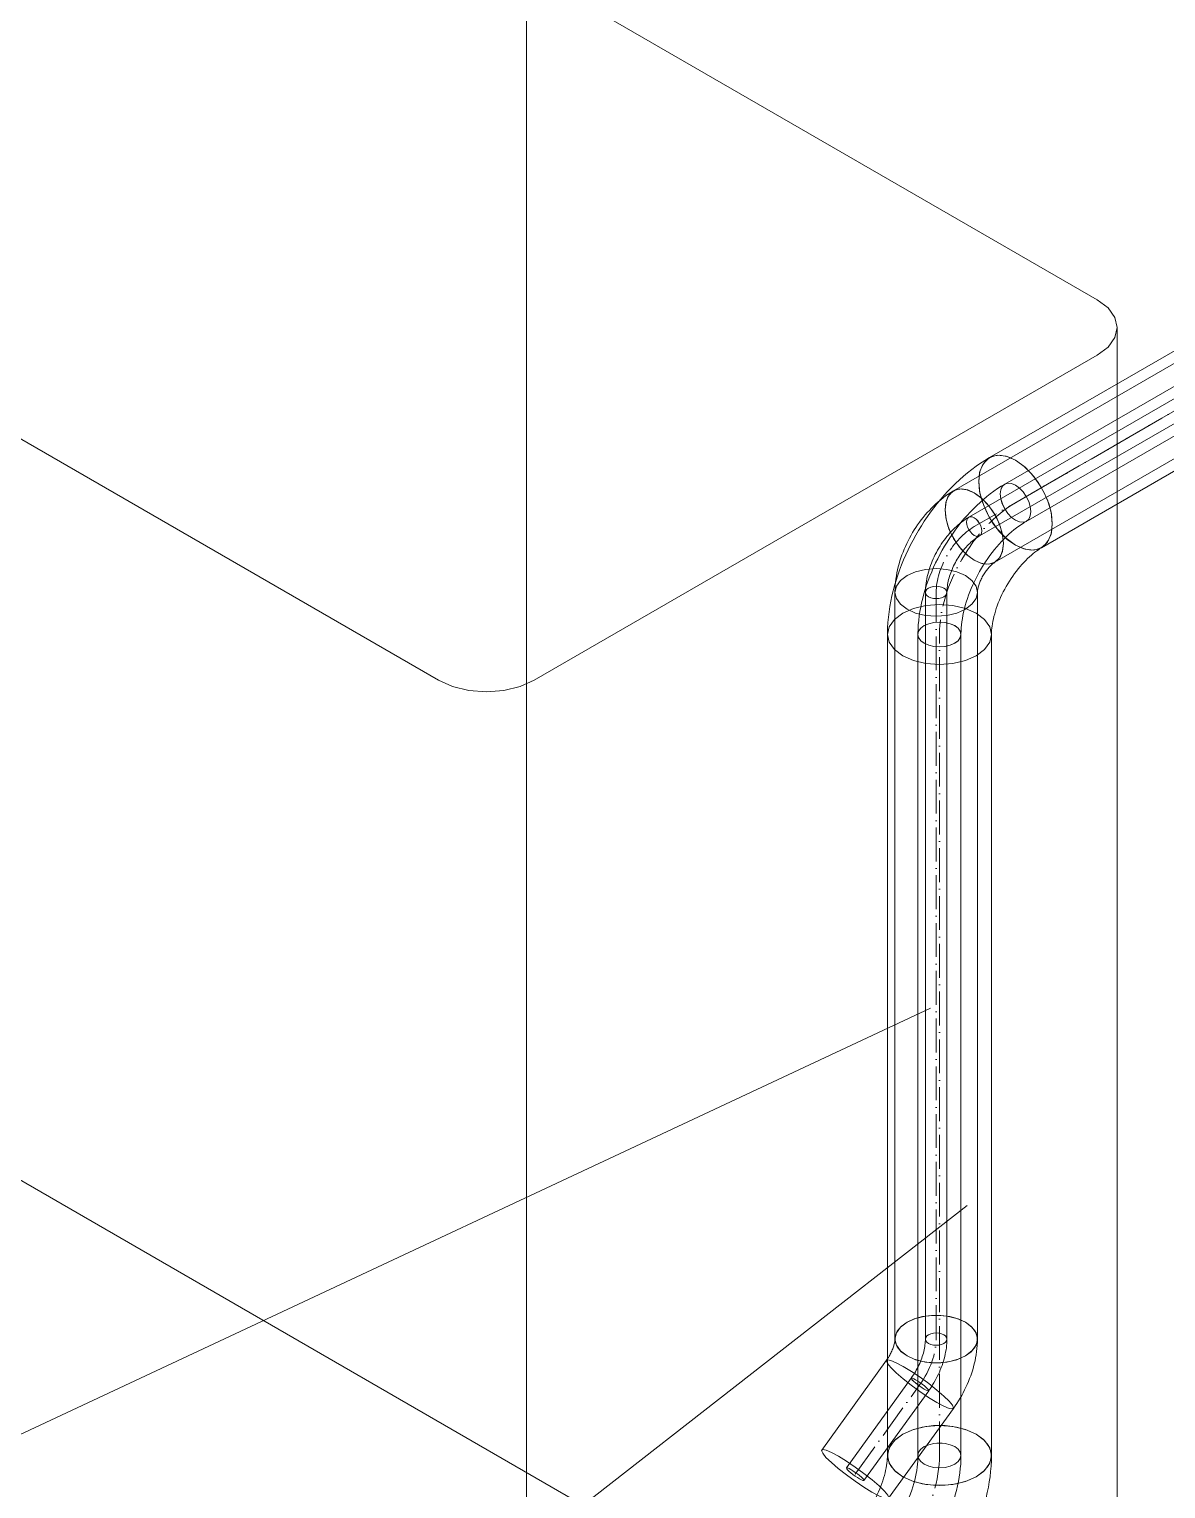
# Model space of a CAD drawing. Header units: millimetres. Extents: x -88595 to 880822, y -1054509 to -148035.
# Drawn here: x 391936 to 392271.5, y -312210.9 to -311780.1 of the extents above; entities that cross this region are included whole.
import ezdxf

# ---------------------------------------------------------------- set-up
doc = ezdxf.new("R2010")
doc.units = ezdxf.units.MM
doc.linetypes.add('$12$ADSK_Осевая', pattern=[14, 10, -2, 0, -2])
doc.linetypes.add('$13$ADSK_Осевая', pattern=[14, 10, -2, 0, -2])
for name, color, linetype, lineweight in [('Изоляция', 7, 'Continuous', 18), ('Марки', 7, 'Continuous', 20), ('Оборудование', 7, 'Continuous', 18), ('Трубопровод', 7, 'Continuous', 18), ('Трубопроводы', 7, 'Continuous', 18)]:
    doc.layers.add(name, color=color, linetype=linetype, lineweight=lineweight)

# ---------------------------------------------------------------- blocks, each defined once
blk = doc.blocks.new('$0$ADSK_МедьПайка_Отвод-гнутая труба - Отвод _гнутая труба_-3197941-В_ОВ3_4')
at = {"layer": 'Трубопроводы', "color": 134, "true_color": 0x00a6a6}
for points in [[(20781.32, 11301.23, 0), (20780, 11301.81, 0), (20778.47, 11302.18, 0), (20776.82, 11302.31, 0), (20775.18, 11302.18, 0), (20773.65, 11301.81, 0), (20772.33, 11301.23, 0), (20771.33, 11300.47, 0), (20770.69, 11299.59, 0), (20770.47, 11298.64, 0), (20770.69, 11297.69, 0), (20771.33, 11296.81, 0), (20772.33, 11296.05, 0)], [(20772.33, 11296.05, 0), (20773.65, 11295.46, 0), (20775.18, 11295.1, 0), (20776.82, 11294.97, 0), (20778.47, 11295.1, 0), (20780, 11295.46, 0), (20781.32, 11296.05, 0), (20782.32, 11296.81, 0), (20782.96, 11297.69, 0), (20783.17, 11298.64, 0), (20782.96, 11299.59, 0), (20782.32, 11300.47, 0), (20781.32, 11301.23, 0)], [(20770.47, 11298.64, 0), (20770.46, 11297.81, 0), (20770.42, 11296.95, 0), (20770.34, 11296.06, 0), (20770.24, 11295.16, 0), (20770.11, 11294.23, 0), (20769.94, 11293.28, 0), (20769.75, 11292.32, 0), (20769.52, 11291.34, 0), (20769.26, 11290.36, 0), (20768.97, 11289.36, 0), (20768.66, 11288.35, 0), (20768.31, 11287.34, 0), (20767.93, 11286.33, 0), (20767.53, 11285.31, 0), (20767.09, 11284.3, 0), (20766.63, 11283.29, 0), (20766.15, 11282.29, 0), (20765.64, 11281.29, 0), (20765.1, 11280.31, 0), (20764.54, 11279.33, 0), (20764.5, 11279.26, 0)], [(20783.17, 11298.64, 0), (20783.15, 11297.38, 0), (20783.09, 11296.1, 0), (20782.98, 11294.82, 0), (20782.84, 11293.53, 0), (20782.65, 11292.23, 0), (20782.42, 11290.93, 0), (20782.16, 11289.62, 0), (20781.85, 11288.31, 0), (20781.51, 11287, 0), (20781.13, 11285.68, 0), (20780.72, 11284.37, 0), (20780.27, 11283.06, 0), (20779.78, 11281.76, 0), (20779.26, 11280.46, 0), (20778.71, 11279.17, 0), (20778.13, 11277.89, 0), (20777.51, 11276.62, 0), (20776.87, 11275.36, 0), (20776.19, 11274.12, 0), (20775.49, 11272.89, 0), (20775.44, 11272.8, 0)], [(20766.85, 11277.96, 0), (20765.79, 11278.57, 0), (20765.02, 11279, 0), (20764.59, 11279.23, 0), (20764.52, 11279.24, 0), (20764.83, 11279.04, 0), (20765.48, 11278.63, 0), (20766.44, 11278.04, 0), (20767.64, 11277.31, 0), (20769, 11276.5, 0), (20770.43, 11275.66, 0), (20771.82, 11274.84, 0), (20773.09, 11274.1, 0)], [(20773.09, 11274.1, 0), (20774.14, 11273.5, 0), (20774.92, 11273.07, 0), (20775.35, 11272.84, 0), (20775.42, 11272.82, 0), (20775.11, 11273.03, 0), (20774.46, 11273.44, 0), (20773.5, 11274.03, 0), (20772.3, 11274.75, 0), (20770.94, 11275.56, 0), (20769.51, 11276.41, 0), (20768.12, 11277.23, 0), (20766.85, 11277.96, 0)]]:
    blk.add_polyline3d(points, dxfattribs=at)
blk = doc.blocks.new('$0$ADSK_МедьПайка_Отвод-гнутая труба - Отвод _гнутая труба_-V8-В_ОВ3_4')
at = {"layer": 'Трубопроводы', "color": 134, "true_color": 0x00a6a6}
for points in [[(19775.32, 11975.79, 0), (19774.23, 11975.14, 0), (19773.16, 11974.45, 0), (19772.11, 11973.72, 0), (19771.06, 11972.94, 0), (19770.03, 11972.13, 0), (19769.02, 11971.28, 0), (19768.02, 11970.4, 0), (19767.03, 11969.48, 0), (19766.07, 11968.53, 0), (19765.12, 11967.54, 0), (19764.19, 11966.53, 0), (19763.28, 11965.49, 0), (19762.4, 11964.42, 0), (19761.53, 11963.32, 0), (19760.69, 11962.19, 0), (19759.87, 11961.05, 0), (19759.08, 11959.88, 0), (19758.31, 11958.69, 0), (19757.57, 11957.49, 0), (19756.86, 11956.26, 0), (19756.18, 11955.02, 0), (19755.52, 11953.77, 0), (19754.9, 11952.5, 0), (19754.31, 11951.22, 0), (19753.75, 11949.93, 0), (19753.22, 11948.64, 0), (19752.73, 11947.33, 0), (19752.27, 11946.03, 0), (19751.84, 11944.72, 0), (19751.46, 11943.4, 0), (19751.1, 11942.09, 0), (19750.79, 11940.78, 0), (19750.51, 11939.47, 0), (19750.28, 11938.17, 0), (19750.08, 11936.87, 0), (19749.92, 11935.57, 0), (19749.8, 11934.29, 0), (19749.73, 11933.01, 0), (19749.69, 11931.75, 0), (19749.69, 11931.41, 0)], [(19778.49, 11965.11, 0), (19777.33, 11965.96, 0), (19776.25, 11967.1, 0), (19775.32, 11968.46, 0), (19774.6, 11969.95, 0), (19774.15, 11971.46, 0), (19774, 11972.89, 0), (19774.15, 11974.14, 0), (19774.6, 11975.13, 0), (19775.32, 11975.79, 0), (19776.25, 11976.08, 0), (19777.33, 11975.97, 0), (19778.49, 11975.48, 0)], [(19778.49, 11975.48, 0), (19779.65, 11974.63, 0), (19780.74, 11973.49, 0), (19781.67, 11972.13, 0), (19782.38, 11970.64, 0), (19782.83, 11969.13, 0), (19782.98, 11967.7, 0), (19782.83, 11966.45, 0), (19782.38, 11965.46, 0), (19781.67, 11964.79, 0), (19780.74, 11964.51, 0), (19779.65, 11964.61, 0), (19778.49, 11965.11, 0)], [(19781.67, 11964.79, 0), (19780.95, 11964.37, 0), (19780.23, 11963.9, 0), (19779.5, 11963.39, 0), (19778.77, 11962.85, 0), (19778.03, 11962.27, 0), (19777.3, 11961.65, 0), (19776.56, 11961, 0), (19775.83, 11960.32, 0), (19775.1, 11959.6, 0), (19774.38, 11958.85, 0), (19773.67, 11958.08, 0), (19772.97, 11957.27, 0), (19772.28, 11956.44, 0), (19771.6, 11955.58, 0), (19770.94, 11954.7, 0), (19770.3, 11953.79, 0), (19769.67, 11952.87, 0), (19769.06, 11951.93, 0), (19768.48, 11950.97, 0), (19767.91, 11950, 0), (19767.37, 11949.02, 0), (19766.85, 11948.03, 0), (19766.36, 11947.03, 0), (19765.89, 11946.02, 0), (19765.45, 11945.01, 0), (19765.04, 11943.99, 0), (19764.66, 11942.98, 0), (19764.3, 11941.97, 0), (19763.97, 11940.96, 0), (19763.68, 11939.96, 0), (19763.41, 11938.97, 0), (19763.18, 11937.99, 0), (19762.97, 11937.02, 0), (19762.8, 11936.07, 0), (19762.66, 11935.14, 0), (19762.55, 11934.22, 0), (19762.47, 11933.33, 0), (19762.41, 11932.47, 0), (19762.39, 11931.63, 0), (19762.39, 11931.41, 0)], [(19751.55, 11928.82, 0), (19750.54, 11929.57, 0), (19749.91, 11930.46, 0), (19749.69, 11931.41, 0), (19749.91, 11932.36, 0), (19750.54, 11933.24, 0), (19751.55, 11934, 0), (19752.87, 11934.58, 0), (19754.4, 11934.95, 0), (19756.04, 11935.07, 0), (19757.68, 11934.95, 0), (19759.22, 11934.58, 0), (19760.53, 11934, 0)], [(19760.53, 11934, 0), (19761.54, 11933.24, 0), (19762.17, 11932.36, 0), (19762.39, 11931.41, 0), (19762.17, 11930.46, 0), (19761.54, 11929.57, 0), (19760.53, 11928.82, 0), (19759.22, 11928.23, 0), (19757.68, 11927.87, 0), (19756.04, 11927.74, 0), (19754.4, 11927.87, 0), (19752.87, 11928.23, 0), (19751.55, 11928.82, 0)]]:
    blk.add_polyline3d(points, dxfattribs=at)
blk = doc.blocks.new('$0$ADSK_МедьПайка_Отвод-гнутая труба - Отвод _гнутая труба_-3197938-В_ОВ3_4')
at = {"layer": 'Трубопроводы', "color": 190, "true_color": 0x8000ff}
for points in [[(19751.9, 11723.44, 0), (19751.89, 11723.02, 0), (19751.87, 11722.59, 0), (19751.84, 11722.15, 0), (19751.78, 11721.69, 0), (19751.72, 11721.23, 0), (19751.64, 11720.76, 0), (19751.54, 11720.28, 0), (19751.42, 11719.79, 0), (19751.3, 11719.29, 0), (19751.15, 11718.79, 0), (19750.99, 11718.29, 0), (19750.82, 11717.79, 0), (19750.63, 11717.28, 0), (19750.43, 11716.77, 0), (19750.21, 11716.27, 0), (19749.98, 11715.76, 0), (19749.74, 11715.26, 0), (19749.48, 11714.76, 0), (19749.22, 11714.27, 0), (19748.94, 11713.78, 0), (19748.65, 11713.3, 0), (19748.34, 11712.83, 0), (19748.03, 11712.36, 0), (19747.72, 11711.91, 0)], [(19757.32, 11724.73, 0), (19756.66, 11725.02, 0), (19755.9, 11725.21, 0), (19755.08, 11725.27, 0), (19754.25, 11725.21, 0), (19753.49, 11725.02, 0), (19752.83, 11724.73, 0), (19752.33, 11724.35, 0), (19752.01, 11723.91, 0), (19751.9, 11723.44, 0), (19752.01, 11722.96, 0), (19752.33, 11722.52, 0), (19752.83, 11722.14, 0)], [(19752.83, 11722.14, 0), (19753.49, 11721.85, 0), (19754.25, 11721.66, 0), (19755.08, 11721.6, 0), (19755.9, 11721.66, 0), (19756.66, 11721.85, 0), (19757.32, 11722.14, 0), (19757.83, 11722.52, 0), (19758.14, 11722.96, 0), (19758.25, 11723.44, 0), (19758.14, 11723.91, 0), (19757.83, 11724.35, 0), (19757.32, 11724.73, 0)], [(19758.25, 11723.44, 0), (19758.24, 11722.8, 0), (19758.21, 11722.17, 0), (19758.16, 11721.53, 0), (19758.08, 11720.88, 0), (19757.99, 11720.23, 0), (19757.87, 11719.58, 0), (19757.74, 11718.93, 0), (19757.59, 11718.27, 0), (19757.42, 11717.61, 0), (19757.23, 11716.96, 0), (19757.02, 11716.3, 0), (19756.8, 11715.65, 0), (19756.56, 11715, 0), (19756.3, 11714.35, 0), (19756.02, 11713.7, 0), (19755.73, 11713.06, 0), (19755.42, 11712.43, 0), (19755.1, 11711.8, 0), (19754.76, 11711.18, 0), (19754.41, 11710.56, 0), (19754.04, 11709.95, 0), (19753.66, 11709.36, 0), (19753.27, 11708.77, 0), (19752.86, 11708.2, 0)], [(19749, 11711.43, 0), (19748.47, 11711.72, 0), (19748.05, 11711.9, 0), (19747.79, 11711.95, 0), (19747.7, 11711.87, 0), (19747.79, 11711.66, 0), (19748.04, 11711.35, 0), (19748.45, 11710.95, 0), (19748.99, 11710.49, 0), (19749.61, 11709.99, 0), (19750.28, 11709.51, 0), (19750.95, 11709.06, 0), (19751.58, 11708.67, 0)], [(19751.58, 11708.67, 0), (19752.11, 11708.39, 0), (19752.53, 11708.21, 0), (19752.79, 11708.16, 0), (19752.88, 11708.24, 0), (19752.79, 11708.44, 0), (19752.54, 11708.76, 0), (19752.13, 11709.16, 0), (19751.59, 11709.62, 0), (19750.97, 11710.11, 0), (19750.3, 11710.6, 0), (19749.63, 11711.05, 0), (19749, 11711.43, 0)]]:
    blk.add_polyline3d(points, dxfattribs=at)
blk = doc.blocks.new('$0$ADSK_МедьПайка_Отвод-гнутая труба - Отвод _гнутая труба_-V9-В_ОВ3_4')
at = {"layer": 'Трубопроводы', "color": 190, "true_color": 0x8000ff}
for points in [[(19764.71, 11966, 0), (19764.17, 11965.68, 0), (19763.64, 11965.33, 0), (19763.11, 11964.97, 0), (19762.59, 11964.58, 0), (19762.07, 11964.17, 0), (19761.56, 11963.75, 0), (19761.06, 11963.31, 0), (19760.57, 11962.85, 0), (19760.09, 11962.37, 0), (19759.62, 11961.88, 0), (19759.15, 11961.37, 0), (19758.7, 11960.85, 0), (19758.25, 11960.32, 0), (19757.82, 11959.77, 0), (19757.4, 11959.21, 0), (19756.99, 11958.63, 0), (19756.6, 11958.05, 0), (19756.21, 11957.45, 0), (19755.84, 11956.85, 0), (19755.49, 11956.24, 0), (19755.14, 11955.62, 0), (19754.82, 11954.99, 0), (19754.51, 11954.36, 0), (19754.21, 11953.72, 0), (19753.93, 11953.07, 0), (19753.67, 11952.43, 0), (19753.42, 11951.78, 0), (19753.19, 11951.12, 0), (19752.98, 11950.47, 0), (19752.78, 11949.81, 0), (19752.61, 11949.15, 0), (19752.45, 11948.5, 0), (19752.31, 11947.84, 0), (19752.19, 11947.19, 0), (19752.09, 11946.54, 0), (19752.02, 11945.9, 0), (19751.96, 11945.25, 0), (19751.92, 11944.62, 0), (19751.9, 11943.98, 0), (19751.9, 11943.81, 0)], [(19766.3, 11960.66, 0), (19765.72, 11961.09, 0), (19765.18, 11961.66, 0), (19764.71, 11962.34, 0), (19764.36, 11963.08, 0), (19764.13, 11963.84, 0), (19764.06, 11964.55, 0), (19764.13, 11965.18, 0), (19764.36, 11965.67, 0), (19764.71, 11966, 0), (19765.18, 11966.15, 0), (19765.72, 11966.09, 0), (19766.3, 11965.85, 0)], [(19766.3, 11965.85, 0), (19766.88, 11965.42, 0), (19767.42, 11964.85, 0), (19767.89, 11964.17, 0), (19768.25, 11963.43, 0), (19768.47, 11962.67, 0), (19768.55, 11961.96, 0), (19768.47, 11961.33, 0), (19768.25, 11960.84, 0), (19767.89, 11960.51, 0), (19767.42, 11960.36, 0), (19766.88, 11960.42, 0), (19766.3, 11960.66, 0)], [(19767.89, 11960.51, 0), (19767.53, 11960.29, 0), (19767.17, 11960.06, 0), (19766.81, 11959.81, 0), (19766.44, 11959.53, 0), (19766.07, 11959.24, 0), (19765.7, 11958.94, 0), (19765.34, 11958.61, 0), (19764.97, 11958.27, 0), (19764.61, 11957.91, 0), (19764.25, 11957.54, 0), (19763.89, 11957.15, 0), (19763.54, 11956.74, 0), (19763.19, 11956.33, 0), (19762.86, 11955.9, 0), (19762.53, 11955.46, 0), (19762.2, 11955.01, 0), (19761.89, 11954.54, 0), (19761.59, 11954.07, 0), (19761.29, 11953.6, 0), (19761.01, 11953.11, 0), (19760.74, 11952.62, 0), (19760.48, 11952.12, 0), (19760.24, 11951.62, 0), (19760, 11951.12, 0), (19759.78, 11950.61, 0), (19759.58, 11950.1, 0), (19759.38, 11949.6, 0), (19759.21, 11949.09, 0), (19759.04, 11948.59, 0), (19758.9, 11948.09, 0), (19758.76, 11947.59, 0), (19758.65, 11947.1, 0), (19758.54, 11946.62, 0), (19758.46, 11946.14, 0), (19758.39, 11945.68, 0), (19758.33, 11945.22, 0), (19758.29, 11944.78, 0), (19758.26, 11944.34, 0), (19758.25, 11943.92, 0), (19758.25, 11943.81, 0)], [(19752.83, 11942.52, 0), (19752.33, 11942.9, 0), (19752.01, 11943.34, 0), (19751.9, 11943.81, 0), (19752.01, 11944.29, 0), (19752.33, 11944.73, 0), (19752.83, 11945.11, 0), (19753.49, 11945.4, 0), (19754.25, 11945.58, 0), (19755.08, 11945.65, 0), (19755.9, 11945.58, 0), (19756.66, 11945.4, 0), (19757.32, 11945.11, 0)], [(19757.32, 11945.11, 0), (19757.83, 11944.73, 0), (19758.14, 11944.29, 0), (19758.25, 11943.81, 0), (19758.14, 11943.34, 0), (19757.83, 11942.9, 0), (19757.32, 11942.52, 0), (19756.66, 11942.22, 0), (19755.9, 11942.04, 0), (19755.08, 11941.98, 0), (19754.25, 11942.04, 0), (19753.49, 11942.22, 0), (19752.83, 11942.52, 0)]]:
    blk.add_polyline3d(points, dxfattribs=at)
blk = doc.blocks.new('$0$ADSK_Наружный блок кондиционера сплит-системы1 - AV16IMVEV-4475072-В_ОВ3_4')
at = {"layer": 'Оборудование'}
blk.add_line((19634.16, 12633.6), (19634.16, 11261.88), dxfattribs=at)
blk = doc.blocks.new('$0$ADSK_Наружный блок кондиционера сплит-системы1 - AS18TL5HRA-A-4475071-В_ОВ3_4')
at = {"layer": 'Оборудование'}
for p, q in [((18954.11, 12520.06), (18416.71, 12830.33)), ((18222.26, 12718.06), (18759.66, 12407.79)), ((18959.97, 12068.54), (18959.97, 12511.9)), ((18787.94, 12407.79), (18954.11, 12503.73)), ((18416.71, 12386.97), (18954.11, 12076.7))]:
    blk.add_line(p, q, dxfattribs=at)
for points in [[(18954.11, 12503.73, 0), (18957.29, 12506.12, 0), (18959.29, 12508.91, 0), (18959.97, 12511.9, 0), (18959.29, 12514.89, 0), (18957.29, 12517.67, 0), (18954.11, 12520.06, 0)], [(18759.66, 12407.79, 0), (18763.8, 12405.96, 0), (18768.62, 12404.8, 0), (18773.8, 12404.41, 0), (18778.97, 12404.8, 0), (18783.8, 12405.96, 0), (18787.94, 12407.79, 0)]]:
    blk.add_polyline3d(points, dxfattribs=at)

msp = doc.modelspace()

# ---------------------------------------------------------------- linework, layer by layer
at = {"layer": 'Изоляция', "color": 190, "true_color": 0x8000ff}
for p, q in [((392581.74, -311701.1), (392208.86, -311916.38)), ((392221.03, -311937.47), (392593.91, -311722.19)), ((392191.55, -311946.37), (392191.55, -312166.75)), ((392215.9, -312166.75), (392215.9, -311946.37)), ((392189.06, -312173), (392169.94, -312199.5)), ((392189.69, -312213.75), (392208.81, -312187.25))]:
    msp.add_line(p, q, dxfattribs=at)
at = {"layer": 'Изоляция', "color": 134, "true_color": 0x00a6a6}
for p, q in [((392525.72, -311729.78), (392219.46, -311906.59)), ((392234.81, -311933.18), (392541.07, -311756.36)), ((392189.34, -311958.77), (392189.34, -312201.1)), ((392220.04, -312201.1), (392220.04, -311958.77))]:
    msp.add_line(p, q, dxfattribs=at)
for points in [[(392216.28, -311913.62, 0), (392216.55, -311910.99, 0), (392217.36, -311908.8, 0), (392218.65, -311907.17, 0), (392220.37, -311906.18, 0), (392222.43, -311905.88, 0), (392224.72, -311906.27, 0), (392227.14, -311907.35, 0)], [(392227.14, -311907.35, 0), (392224.33, -311906.16, 0), (392221.71, -311905.9, 0), (392219.46, -311906.59, 0), (392217.74, -311908.19, 0), (392216.65, -311910.59, 0), (392216.28, -311913.62, 0)], [(392219.46, -311906.59, 0), (392218.12, -311907.4, 0), (392216.8, -311908.25, 0), (392215.51, -311909.15, 0), (392214.24, -311910.08, 0), (392213, -311911.06, 0), (392211.79, -311912.07, 0), (392210.6, -311913.12, 0), (392209.44, -311914.21, 0), (392208.31, -311915.33, 0), (392207.2, -311916.48, 0), (392206.12, -311917.66, 0), (392205.07, -311918.87, 0), (392204.04, -311920.11, 0), (392203.04, -311921.38, 0), (392202.07, -311922.67, 0), (392201.13, -311923.99, 0), (392200.22, -311925.33, 0), (392199.34, -311926.7, 0), (392198.49, -311928.08, 0), (392197.67, -311929.49, 0), (392196.89, -311930.91, 0), (392196.14, -311932.35, 0), (392195.42, -311933.8, 0), (392194.74, -311935.27, 0), (392194.1, -311936.76, 0), (392193.49, -311938.25, 0), (392192.92, -311939.76, 0), (392192.38, -311941.28, 0), (392191.89, -311942.8, 0), (392191.44, -311944.33, 0), (392191.02, -311945.87, 0), (392190.65, -311947.42, 0), (392190.33, -311948.97, 0), (392190.04, -311950.53, 0), (392189.81, -311952.09, 0), (392189.61, -311953.65, 0), (392189.47, -311955.22, 0), (392189.38, -311956.78, 0), (392189.34, -311958.35, 0), (392189.34, -311958.77, 0)], [(392237.99, -311926.15, 0), (392237.62, -311922.7, 0), (392236.54, -311919.05, 0), (392234.81, -311915.46, 0), (392232.56, -311912.17, 0), (392229.95, -311909.4, 0), (392227.14, -311907.35, 0)], [(392227.14, -311907.35, 0), (392229.55, -311909.06, 0), (392231.85, -311911.32, 0), (392233.91, -311914, 0), (392235.62, -311916.98, 0), (392236.92, -311920.1, 0), (392237.72, -311923.21, 0), (392237.99, -311926.15, 0)], [(392216.28, -311913.62, 0), (392216.65, -311917.08, 0), (392217.74, -311920.73, 0), (392219.46, -311924.32, 0), (392221.71, -311927.61, 0), (392224.33, -311930.37, 0), (392227.14, -311932.42, 0)], [(392227.14, -311932.42, 0), (392224.72, -311930.71, 0), (392222.43, -311928.46, 0), (392220.37, -311925.78, 0), (392218.65, -311922.8, 0), (392217.36, -311919.68, 0), (392216.55, -311916.57, 0), (392216.28, -311913.62, 0)], [(392227.14, -311932.42, 0), (392229.95, -311933.62, 0), (392232.56, -311933.88, 0), (392234.81, -311933.18, 0), (392236.54, -311931.58, 0), (392237.62, -311929.18, 0), (392237.99, -311926.15, 0)], [(392237.99, -311926.15, 0), (392237.72, -311928.79, 0), (392236.91, -311930.97, 0), (392235.62, -311932.6, 0), (392233.9, -311933.59, 0), (392231.84, -311933.9, 0), (392229.55, -311933.5, 0), (392227.14, -311932.42, 0)], [(392234.81, -311933.18, 0), (392234.36, -311933.45, 0), (392233.89, -311933.76, 0), (392233.39, -311934.1, 0), (392232.88, -311934.48, 0), (392232.35, -311934.9, 0), (392231.81, -311935.35, 0), (392231.26, -311935.84, 0), (392230.7, -311936.35, 0), (392230.15, -311936.9, 0), (392229.59, -311937.49, 0), (392229.03, -311938.1, 0), (392228.47, -311938.73, 0), (392227.92, -311939.4, 0), (392227.38, -311940.09, 0), (392226.85, -311940.8, 0), (392226.33, -311941.53, 0), (392225.82, -311942.28, 0), (392225.33, -311943.04, 0), (392224.85, -311943.82, 0), (392224.39, -311944.61, 0), (392223.95, -311945.41, 0), (392223.53, -311946.22, 0), (392223.13, -311947.03, 0), (392222.75, -311947.85, 0), (392222.39, -311948.67, 0), (392222.06, -311949.48, 0), (392221.75, -311950.29, 0), (392221.47, -311951.09, 0), (392221.22, -311951.88, 0), (392220.99, -311952.66, 0), (392220.78, -311953.43, 0), (392220.6, -311954.17, 0), (392220.45, -311954.9, 0), (392220.32, -311955.6, 0), (392220.22, -311956.27, 0), (392220.14, -311956.91, 0), (392220.08, -311957.52, 0), (392220.05, -311958.1, 0), (392220.04, -311958.64, 0), (392220.04, -311958.77, 0)], [(392193.83, -311952.51, 0), (392191.39, -311954.34, 0), (392189.86, -311956.48, 0), (392189.34, -311958.77, 0), (392189.86, -311961.07, 0), (392191.39, -311963.2, 0), (392193.83, -311965.04, 0)], [(392193.83, -311965.04, 0), (392191.39, -311963.2, 0), (392189.86, -311961.07, 0), (392189.34, -311958.77, 0), (392189.86, -311956.48, 0), (392191.39, -311954.34, 0), (392193.83, -311952.51, 0)], [(392215.54, -311952.51, 0), (392212.36, -311951.1, 0), (392208.66, -311950.21, 0), (392204.69, -311949.91, 0), (392200.71, -311950.21, 0), (392197.01, -311951.1, 0), (392193.83, -311952.51, 0)], [(392193.83, -311952.51, 0), (392197.01, -311951.1, 0), (392200.71, -311950.21, 0), (392204.69, -311949.91, 0), (392208.66, -311950.21, 0), (392212.36, -311951.1, 0), (392215.54, -311952.51, 0)], [(392215.54, -311965.04, 0), (392217.98, -311963.2, 0), (392219.51, -311961.07, 0), (392220.04, -311958.77, 0), (392219.51, -311956.48, 0), (392217.98, -311954.34, 0), (392215.54, -311952.51, 0)], [(392215.54, -311952.51, 0), (392217.98, -311954.34, 0), (392219.51, -311956.48, 0), (392220.04, -311958.77, 0), (392219.51, -311961.07, 0), (392217.98, -311963.2, 0), (392215.54, -311965.04, 0)], [(392193.83, -311965.04, 0), (392197.01, -311966.45, 0), (392200.71, -311967.33, 0), (392204.69, -311967.64, 0), (392208.66, -311967.33, 0), (392212.36, -311966.45, 0), (392215.54, -311965.04, 0)], [(392215.54, -311965.04, 0), (392212.36, -311966.45, 0), (392208.66, -311967.33, 0), (392204.69, -311967.64, 0), (392200.71, -311967.33, 0), (392197.01, -311966.45, 0), (392193.83, -311965.04, 0)], [(392193.83, -312207.36, 0), (392191.39, -312205.53, 0), (392189.86, -312203.39, 0), (392189.34, -312201.1, 0), (392189.86, -312198.8, 0), (392191.39, -312196.66, 0), (392193.83, -312194.83, 0)], [(392193.83, -312194.83, 0), (392191.69, -312196.38, 0), (392190.2, -312198.17, 0), (392189.43, -312200.11, 0), (392189.43, -312202.09, 0), (392190.2, -312204.02, 0), (392191.69, -312205.81, 0), (392193.83, -312207.36, 0)], [(392193.83, -312194.83, 0), (392197.01, -312193.42, 0), (392200.71, -312192.54, 0), (392204.69, -312192.23, 0), (392208.66, -312192.54, 0), (392212.36, -312193.42, 0), (392215.54, -312194.83, 0)], [(392215.54, -312194.83, 0), (392212.85, -312193.59, 0), (392209.75, -312192.73, 0), (392206.4, -312192.29, 0), (392202.96, -312192.29, 0), (392199.61, -312192.73, 0), (392196.52, -312193.59, 0), (392193.83, -312194.83, 0)], [(392215.54, -312194.83, 0), (392217.98, -312196.66, 0), (392219.51, -312198.8, 0), (392220.04, -312201.1, 0), (392219.51, -312203.39, 0), (392217.98, -312205.53, 0), (392215.54, -312207.36, 0)], [(392215.54, -312207.36, 0), (392217.68, -312205.81, 0), (392219.18, -312204.02, 0), (392219.94, -312202.09, 0), (392219.94, -312200.1, 0), (392219.17, -312198.17, 0), (392217.68, -312196.38, 0), (392215.54, -312194.83, 0)], [(392189.34, -312201.1, 0), (392189.33, -312201.62, 0), (392189.3, -312202.19, 0), (392189.25, -312202.79, 0), (392189.18, -312203.42, 0), (392189.08, -312204.09, 0), (392188.96, -312204.78, 0), (392188.81, -312205.5, 0), (392188.64, -312206.24, 0), (392188.44, -312207, 0), (392188.22, -312207.77, 0), (392187.97, -312208.56, 0), (392187.7, -312209.36, 0), (392187.4, -312210.17, 0), (392187.07, -312210.98, 0), (392186.72, -312211.8, 0), (392186.35, -312212.61, 0), (392185.96, -312213.43, 0), (392185.54, -312214.24, 0), (392185.1, -312215.04, 0), (392184.65, -312215.84, 0), (392184.62, -312215.89, 0)], [(392220.04, -312201.1, 0), (392220.01, -312202.66, 0), (392219.93, -312204.23, 0), (392219.8, -312205.8, 0), (392219.62, -312207.36, 0), (392219.4, -312208.92, 0), (392219.13, -312210.48, 0), (392218.81, -312212.03, 0), (392218.45, -312213.58, 0), (392218.05, -312215.12, 0), (392217.61, -312216.66, 0), (392217.12, -312218.18, 0), (392216.6, -312219.7, 0), (392216.04, -312221.21, 0), (392215.44, -312222.71, 0), (392214.81, -312224.2, 0), (392214.14, -312225.67, 0), (392213.43, -312227.13, 0), (392212.69, -312228.57, 0), (392211.91, -312230, 0), (392211.11, -312231.41, 0), (392211.05, -312231.51, 0)], [(392215.54, -312207.36, 0), (392212.36, -312208.77, 0), (392208.66, -312209.66, 0), (392204.69, -312209.96, 0), (392200.71, -312209.66, 0), (392197.01, -312208.77, 0), (392193.83, -312207.36, 0)], [(392193.83, -312207.36, 0), (392196.52, -312208.6, 0), (392199.62, -312209.46, 0), (392202.97, -312209.9, 0), (392206.41, -312209.9, 0), (392209.76, -312209.46, 0), (392212.85, -312208.6, 0), (392215.54, -312207.36, 0)]]:
    msp.add_polyline3d(points, dxfattribs=at)
at = {"layer": 'Изоляция', "color": 190, "true_color": 0x8000ff}
for points in [[(392208.86, -311916.38, 0), (392208.06, -311916.86, 0), (392207.27, -311917.37, 0), (392206.51, -311917.9, 0), (392205.77, -311918.45, 0), (392205.05, -311919.02, 0), (392204.34, -311919.61, 0), (392203.65, -311920.21, 0), (392202.98, -311920.84, 0), (392202.33, -311921.48, 0), (392201.7, -311922.14, 0), (392201.08, -311922.82, 0), (392200.48, -311923.51, 0), (392199.9, -311924.21, 0), (392199.33, -311924.93, 0), (392198.78, -311925.66, 0), (392198.25, -311926.41, 0), (392197.74, -311927.16, 0), (392197.24, -311927.93, 0), (392196.76, -311928.72, 0), (392196.3, -311929.51, 0), (392195.86, -311930.31, 0), (392195.43, -311931.12, 0), (392195.03, -311931.94, 0), (392194.64, -311932.77, 0), (392194.28, -311933.61, 0), (392193.93, -311934.46, 0), (392193.61, -311935.32, 0), (392193.31, -311936.18, 0), (392193.03, -311937.05, 0), (392192.77, -311937.93, 0), (392192.53, -311938.81, 0), (392192.32, -311939.7, 0), (392192.13, -311940.6, 0), (392191.96, -311941.5, 0), (392191.82, -311942.41, 0), (392191.71, -311943.33, 0), (392191.63, -311944.25, 0), (392191.57, -311945.18, 0), (392191.55, -311946.11, 0), (392191.55, -311946.37, 0)], [(392206.34, -311921.96, 0), (392206.55, -311919.87, 0), (392207.19, -311918.13, 0), (392208.22, -311916.84, 0), (392209.58, -311916.05, 0), (392211.21, -311915.81, 0), (392213.03, -311916.13, 0), (392214.95, -311916.98, 0)], [(392214.95, -311916.98, 0), (392212.72, -311916.04, 0), (392210.64, -311915.83, 0), (392208.86, -311916.38, 0), (392207.49, -311917.65, 0), (392206.63, -311919.55, 0), (392206.34, -311921.96, 0)], [(392223.56, -311931.9, 0), (392223.26, -311929.15, 0), (392222.4, -311926.26, 0), (392221.03, -311923.41, 0), (392219.25, -311920.8, 0), (392217.17, -311918.61, 0), (392214.95, -311916.98, 0)], [(392214.95, -311916.98, 0), (392216.86, -311918.34, 0), (392218.68, -311920.13, 0), (392220.32, -311922.25, 0), (392221.68, -311924.62, 0), (392222.7, -311927.09, 0), (392223.34, -311929.56, 0), (392223.56, -311931.9, 0)], [(392206.34, -311921.96, 0), (392206.63, -311924.7, 0), (392207.49, -311927.59, 0), (392208.86, -311930.44, 0), (392210.64, -311933.05, 0), (392212.72, -311935.24, 0), (392214.95, -311936.87, 0)], [(392214.95, -311936.87, 0), (392213.03, -311935.51, 0), (392211.21, -311933.72, 0), (392209.58, -311931.6, 0), (392208.21, -311929.24, 0), (392207.19, -311926.76, 0), (392206.55, -311924.29, 0), (392206.34, -311921.96, 0)], [(392214.95, -311936.87, 0), (392217.17, -311937.81, 0), (392219.25, -311938.02, 0), (392221.03, -311937.47, 0), (392222.4, -311936.2, 0), (392223.26, -311934.3, 0), (392223.56, -311931.9, 0)], [(392223.56, -311931.9, 0), (392223.34, -311933.98, 0), (392222.7, -311935.72, 0), (392221.68, -311937.01, 0), (392220.31, -311937.8, 0), (392218.68, -311938.04, 0), (392216.86, -311937.72, 0), (392214.95, -311936.87, 0)], [(392212.33, -311941.4, 0), (392209.81, -311940.28, 0), (392206.87, -311939.58, 0), (392203.72, -311939.34, 0), (392200.57, -311939.58, 0), (392197.63, -311940.28, 0), (392195.11, -311941.4, 0)], [(392195.11, -311941.4, 0), (392197.63, -311940.28, 0), (392200.57, -311939.58, 0), (392203.72, -311939.34, 0), (392206.87, -311939.58, 0), (392209.81, -311940.28, 0), (392212.33, -311941.4, 0)], [(392221.03, -311937.47, 0), (392220.94, -311937.53, 0), (392220.83, -311937.6, 0), (392220.69, -311937.69, 0), (392220.55, -311937.8, 0), (392220.39, -311937.93, 0), (392220.22, -311938.07, 0), (392220.04, -311938.23, 0), (392219.85, -311938.41, 0), (392219.65, -311938.6, 0), (392219.45, -311938.8, 0), (392219.25, -311939.03, 0), (392219.05, -311939.26, 0), (392218.84, -311939.51, 0), (392218.64, -311939.77, 0), (392218.44, -311940.04, 0), (392218.24, -311940.32, 0), (392218.04, -311940.6, 0), (392217.85, -311940.9, 0), (392217.67, -311941.2, 0), (392217.49, -311941.5, 0), (392217.32, -311941.81, 0), (392217.16, -311942.13, 0), (392217, -311942.44, 0), (392216.86, -311942.75, 0), (392216.72, -311943.06, 0), (392216.6, -311943.37, 0), (392216.48, -311943.67, 0), (392216.38, -311943.97, 0), (392216.29, -311944.26, 0), (392216.2, -311944.53, 0), (392216.13, -311944.8, 0), (392216.07, -311945.06, 0), (392216.02, -311945.3, 0), (392215.98, -311945.52, 0), (392215.95, -311945.73, 0), (392215.92, -311945.92, 0), (392215.91, -311946.08, 0), (392215.9, -311946.22, 0), (392215.9, -311946.34, 0), (392215.9, -311946.37, 0)], [(392195.11, -311941.4, 0), (392193.18, -311942.85, 0), (392191.96, -311944.55, 0), (392191.55, -311946.37, 0), (392191.96, -311948.19, 0), (392193.18, -311949.88, 0), (392195.11, -311951.34, 0)], [(392195.11, -311951.34, 0), (392193.18, -311949.88, 0), (392191.96, -311948.19, 0), (392191.55, -311946.37, 0), (392191.96, -311944.55, 0), (392193.18, -311942.85, 0), (392195.11, -311941.4, 0)], [(392212.33, -311951.34, 0), (392214.27, -311949.88, 0), (392215.48, -311948.19, 0), (392215.9, -311946.37, 0), (392215.48, -311944.55, 0), (392214.27, -311942.85, 0), (392212.33, -311941.4, 0)], [(392212.33, -311941.4, 0), (392214.27, -311942.85, 0), (392215.48, -311944.55, 0), (392215.9, -311946.37, 0), (392215.48, -311948.19, 0), (392214.27, -311949.88, 0), (392212.33, -311951.34, 0)], [(392195.11, -311951.34, 0), (392197.63, -311952.46, 0), (392200.57, -311953.16, 0), (392203.72, -311953.4, 0), (392206.87, -311953.16, 0), (392209.81, -311952.46, 0), (392212.33, -311951.34, 0)], [(392212.33, -311951.34, 0), (392209.81, -311952.46, 0), (392206.87, -311953.16, 0), (392203.72, -311953.4, 0), (392200.57, -311953.16, 0), (392197.63, -311952.46, 0), (392195.11, -311951.34, 0)], [(392195.11, -312161.78, 0), (392197.63, -312160.66, 0), (392200.57, -312159.96, 0), (392203.72, -312159.72, 0), (392206.87, -312159.96, 0), (392209.81, -312160.66, 0), (392212.33, -312161.78, 0)], [(392212.33, -312161.78, 0), (392210.2, -312160.79, 0), (392207.74, -312160.11, 0), (392205.08, -312159.76, 0), (392202.36, -312159.76, 0), (392199.7, -312160.11, 0), (392197.24, -312160.79, 0), (392195.11, -312161.78, 0)], [(392195.11, -312171.72, 0), (392193.18, -312170.26, 0), (392191.96, -312168.56, 0), (392191.55, -312166.75, 0), (392191.96, -312164.93, 0), (392193.18, -312163.23, 0), (392195.11, -312161.78, 0)], [(392195.11, -312161.78, 0), (392193.41, -312163.01, 0), (392192.23, -312164.43, 0), (392191.62, -312165.96, 0), (392191.62, -312167.53, 0), (392192.23, -312169.07, 0), (392193.41, -312170.49, 0), (392195.11, -312171.72, 0)], [(392212.33, -312161.78, 0), (392214.27, -312163.23, 0), (392215.48, -312164.93, 0), (392215.9, -312166.75, 0), (392215.48, -312168.56, 0), (392214.27, -312170.26, 0), (392212.33, -312171.72, 0)], [(392212.33, -312171.72, 0), (392214.03, -312170.48, 0), (392215.21, -312169.07, 0), (392215.82, -312167.53, 0), (392215.82, -312165.96, 0), (392215.21, -312164.42, 0), (392214.03, -312163.01, 0), (392212.33, -312161.78, 0)], [(392191.55, -312166.75, 0), (392191.54, -312166.86, 0), (392191.54, -312166.99, 0), (392191.52, -312167.15, 0), (392191.5, -312167.33, 0), (392191.47, -312167.53, 0), (392191.44, -312167.75, 0), (392191.39, -312167.99, 0), (392191.33, -312168.24, 0), (392191.26, -312168.51, 0), (392191.18, -312168.78, 0), (392191.09, -312169.07, 0), (392190.99, -312169.36, 0), (392190.88, -312169.66, 0), (392190.76, -312169.97, 0), (392190.62, -312170.28, 0), (392190.48, -312170.59, 0), (392190.33, -312170.9, 0), (392190.17, -312171.22, 0), (392190, -312171.53, 0), (392189.82, -312171.83, 0), (392189.64, -312172.14, 0), (392189.45, -312172.43, 0), (392189.26, -312172.72, 0), (392189.06, -312173, 0)], [(392215.9, -312166.75, 0), (392215.88, -312167.68, 0), (392215.83, -312168.61, 0), (392215.76, -312169.54, 0), (392215.65, -312170.46, 0), (392215.52, -312171.37, 0), (392215.36, -312172.27, 0), (392215.18, -312173.17, 0), (392214.97, -312174.06, 0), (392214.74, -312174.95, 0), (392214.49, -312175.83, 0), (392214.21, -312176.7, 0), (392213.92, -312177.56, 0), (392213.6, -312178.42, 0), (392213.26, -312179.27, 0), (392212.9, -312180.11, 0), (392212.52, -312180.95, 0), (392212.12, -312181.77, 0), (392211.7, -312182.59, 0), (392211.26, -312183.39, 0), (392210.81, -312184.19, 0), (392210.34, -312184.97, 0), (392209.84, -312185.74, 0), (392209.33, -312186.5, 0), (392208.81, -312187.25, 0)], [(392189.01, -312173.18, 0), (392189.36, -312172.87, 0), (392190.35, -312173.06, 0), (392191.94, -312173.73, 0), (392194, -312174.83, 0), (392196.39, -312176.3, 0), (392198.96, -312178.03, 0)], [(392194, -312174.83, 0), (392191.94, -312173.73, 0), (392190.35, -312173.06, 0), (392189.36, -312172.87, 0), (392189.01, -312173.18, 0), (392189.34, -312173.96, 0), (392190.33, -312175.16, 0)], [(392198.91, -312182.22, 0), (392196.34, -312180.35, 0), (392193.95, -312178.47, 0), (392191.9, -312176.7, 0), (392190.33, -312175.16, 0), (392189.34, -312173.96, 0), (392189.01, -312173.18, 0)], [(392212.33, -312171.72, 0), (392209.81, -312172.83, 0), (392206.87, -312173.54, 0), (392203.72, -312173.77, 0), (392200.57, -312173.54, 0), (392197.63, -312172.83, 0), (392195.11, -312171.72, 0)], [(392195.11, -312171.72, 0), (392197.25, -312172.7, 0), (392199.7, -312173.38, 0), (392202.36, -312173.73, 0), (392205.09, -312173.73, 0), (392207.74, -312173.38, 0), (392210.2, -312172.7, 0), (392212.33, -312171.72, 0)], [(392190.33, -312175.16, 0), (392191.9, -312176.7, 0), (392193.95, -312178.47, 0), (392196.34, -312180.35, 0), (392198.91, -312182.22, 0), (392201.48, -312183.95, 0), (392203.87, -312185.42, 0)], [(392207.54, -312185.1, 0), (392205.97, -312183.56, 0), (392203.92, -312181.79, 0), (392201.53, -312179.9, 0), (392198.96, -312178.03, 0), (392196.39, -312176.3, 0), (392194, -312174.83, 0)], [(392198.96, -312178.03, 0), (392201.53, -312179.9, 0), (392203.92, -312181.79, 0), (392205.97, -312183.56, 0), (392207.54, -312185.1, 0), (392208.53, -312186.3, 0), (392208.86, -312187.08, 0)], [(392208.86, -312187.08, 0), (392208.51, -312187.38, 0), (392207.52, -312187.2, 0), (392205.93, -312186.53, 0), (392203.87, -312185.42, 0), (392201.48, -312183.95, 0), (392198.91, -312182.22, 0)], [(392203.87, -312185.42, 0), (392205.93, -312186.53, 0), (392207.52, -312187.2, 0), (392208.51, -312187.38, 0), (392208.86, -312187.08, 0), (392208.53, -312186.3, 0), (392207.54, -312185.1, 0)], [(392179.84, -312204.53, 0), (392177.27, -312202.8, 0), (392174.88, -312201.33, 0), (392172.82, -312200.23, 0), (392171.23, -312199.56, 0), (392170.23, -312199.37, 0), (392169.89, -312199.68, 0)], [(392169.89, -312199.68, 0), (392170.22, -312200.46, 0), (392171.2, -312201.66, 0), (392172.78, -312203.19, 0), (392174.83, -312204.97, 0), (392177.22, -312206.85, 0), (392179.79, -312208.72, 0)], [(392189.74, -312213.58, 0), (392189.41, -312212.8, 0), (392188.42, -312211.6, 0), (392186.85, -312210.06, 0), (392184.8, -312208.28, 0), (392182.41, -312206.4, 0), (392179.84, -312204.53, 0)], [(392179.79, -312208.72, 0), (392182.36, -312210.45, 0), (392184.75, -312211.92, 0), (392186.81, -312213.02, 0), (392188.39, -312213.69, 0), (392189.39, -312213.88, 0), (392189.74, -312213.58, 0)]]:
    msp.add_polyline3d(points, dxfattribs=at)
at = {"layer": 'Марки'}
for p, q in [((392202.05, -312069.11), (391207.42, -312534.61)), ((392212.87, -312127.32), (391207.42, -312911.62))]:
    msp.add_line(p, q, dxfattribs=at)
at = {"layer": 'Трубопровод', "color": 190, "true_color": 0x8000ff}
for p, q in [((392586.24, -311708.9), (392213.36, -311924.18)), ((392216.53, -311929.68), (392589.41, -311714.39)), ((392200.55, -311946.37), (392200.55, -312166.75)), ((392206.9, -312166.75), (392206.9, -311946.37)), ((392196.36, -312178.27), (392177.24, -312204.77)), ((392182.39, -312208.48), (392201.51, -312181.98))]:
    msp.add_line(p, q, dxfattribs=at)
at = {"layer": 'Трубопровод', "color": 190, "linetype": '$12$ADSK_Осевая', "true_color": 0x8000ff}
for p, q in [((392587.82, -311711.65), (392214.95, -311926.93)), ((392587.82, -311711.65), (392214.95, -311926.93)), ((392203.72, -312166.75), (392203.72, -311946.37)), ((392203.72, -312166.75), (392203.72, -311946.37)), ((392179.81, -312206.63), (392198.93, -312180.13)), ((392179.81, -312206.63), (392198.93, -312180.13))]:
    msp.add_line(p, q, dxfattribs=at)
at = {"layer": 'Трубопровод', "color": 134, "true_color": 0x00a6a6}
for p, q in [((392530.22, -311737.57), (392223.96, -311914.39)), ((392230.31, -311925.39), (392536.57, -311748.57)), ((392198.34, -311958.77), (392198.34, -312201.1)), ((392211.04, -312201.1), (392211.04, -311958.77))]:
    msp.add_line(p, q, dxfattribs=at)
at = {"layer": 'Трубопровод', "color": 134, "linetype": '$12$ADSK_Осевая', "true_color": 0x00a6a6}
for p, q in [((392533.39, -311743.07), (392227.14, -311919.89)), ((392533.39, -311743.07), (392227.14, -311919.89)), ((392204.69, -312201.1), (392204.69, -311958.77)), ((392204.69, -312201.1), (392204.69, -311958.77))]:
    msp.add_line(p, q, dxfattribs=at)
at = {"layer": 'Трубопровод', "color": 134, "true_color": 0x00a6a6}
for points in [[(392227.14, -311914.7, 0), (392225.97, -311914.21, 0), (392224.89, -311914.1, 0), (392223.96, -311914.39, 0), (392223.25, -311915.05, 0), (392222.8, -311916.04, 0), (392222.65, -311917.3, 0)], [(392231.63, -311922.48, 0), (392231.47, -311921.05, 0), (392231.03, -311919.54, 0), (392230.31, -311918.05, 0), (392229.38, -311916.69, 0), (392228.3, -311915.55, 0), (392227.14, -311914.7, 0)], [(392222.65, -311917.3, 0), (392222.8, -311918.73, 0), (392223.25, -311920.24, 0), (392223.96, -311921.72, 0), (392224.89, -311923.08, 0), (392225.97, -311924.22, 0), (392227.14, -311925.07, 0)], [(392227.14, -311925.07, 0), (392228.3, -311925.57, 0), (392229.38, -311925.67, 0), (392230.31, -311925.39, 0), (392231.03, -311924.73, 0), (392231.47, -311923.73, 0), (392231.63, -311922.48, 0)], [(392200.2, -311956.18, 0), (392199.19, -311956.94, 0), (392198.55, -311957.82, 0), (392198.34, -311958.77, 0), (392198.55, -311959.72, 0), (392199.19, -311960.61, 0), (392200.2, -311961.37, 0)], [(392209.18, -311956.18, 0), (392207.86, -311955.6, 0), (392206.33, -311955.23, 0), (392204.69, -311955.11, 0), (392203.04, -311955.23, 0), (392201.51, -311955.6, 0), (392200.2, -311956.18, 0)], [(392209.18, -311961.37, 0), (392210.19, -311960.61, 0), (392210.82, -311959.72, 0), (392211.04, -311958.77, 0), (392210.82, -311957.82, 0), (392210.19, -311956.94, 0), (392209.18, -311956.18, 0)], [(392200.2, -311961.37, 0), (392201.51, -311961.95, 0), (392203.04, -311962.31, 0), (392204.69, -311962.44, 0), (392206.33, -311962.31, 0), (392207.86, -311961.95, 0), (392209.18, -311961.37, 0)], [(392200.2, -312203.69, 0), (392199.19, -312202.93, 0), (392198.55, -312202.04, 0), (392198.34, -312201.1, 0), (392198.55, -312200.15, 0), (392199.19, -312199.26, 0), (392200.2, -312198.5, 0)], [(392200.2, -312198.5, 0), (392201.51, -312197.92, 0), (392203.04, -312197.55, 0), (392204.69, -312197.43, 0), (392206.33, -312197.55, 0), (392207.86, -312197.92, 0), (392209.18, -312198.5, 0)], [(392209.18, -312198.5, 0), (392210.19, -312199.26, 0), (392210.82, -312200.15, 0), (392211.04, -312201.1, 0), (392210.82, -312202.04, 0), (392210.19, -312202.93, 0), (392209.18, -312203.69, 0)], [(392209.18, -312203.69, 0), (392207.86, -312204.27, 0), (392206.33, -312204.64, 0), (392204.69, -312204.76, 0), (392203.04, -312204.64, 0), (392201.51, -312204.27, 0), (392200.2, -312203.69, 0)]]:
    msp.add_polyline3d(points, dxfattribs=at)
at = {"layer": 'Трубопровод', "color": 190, "true_color": 0x8000ff}
for points in [[(392214.95, -311924.33, 0), (392214.37, -311924.09, 0), (392213.82, -311924.03, 0), (392213.36, -311924.18, 0), (392213, -311924.51, 0), (392212.78, -311925, 0), (392212.7, -311925.63, 0)], [(392212.7, -311925.63, 0), (392212.78, -311926.34, 0), (392213, -311927.1, 0), (392213.36, -311927.84, 0), (392213.82, -311928.52, 0), (392214.37, -311929.09, 0), (392214.95, -311929.52, 0)], [(392217.19, -311928.22, 0), (392217.12, -311927.51, 0), (392216.89, -311926.75, 0), (392216.53, -311926.01, 0), (392216.07, -311925.33, 0), (392215.53, -311924.76, 0), (392214.95, -311924.33, 0)], [(392214.95, -311929.52, 0), (392215.53, -311929.77, 0), (392216.07, -311929.82, 0), (392216.53, -311929.68, 0), (392216.89, -311929.34, 0), (392217.12, -311928.85, 0), (392217.19, -311928.22, 0)], [(392205.97, -311945.07, 0), (392205.31, -311944.78, 0), (392204.54, -311944.6, 0), (392203.72, -311944.54, 0), (392202.9, -311944.6, 0), (392202.13, -311944.78, 0), (392201.48, -311945.07, 0)], [(392201.48, -311945.07, 0), (392200.97, -311945.45, 0), (392200.65, -311945.89, 0), (392200.55, -311946.37, 0), (392200.65, -311946.84, 0), (392200.97, -311947.29, 0), (392201.48, -311947.66, 0)], [(392201.48, -311947.66, 0), (392202.13, -311947.96, 0), (392202.9, -311948.14, 0), (392203.72, -311948.2, 0), (392204.54, -311948.14, 0), (392205.31, -311947.96, 0), (392205.97, -311947.66, 0)], [(392205.97, -311947.66, 0), (392206.47, -311947.29, 0), (392206.79, -311946.84, 0), (392206.9, -311946.37, 0), (392206.79, -311945.89, 0), (392206.47, -311945.45, 0), (392205.97, -311945.07, 0)], [(392201.48, -312168.04, 0), (392200.97, -312167.66, 0), (392200.65, -312167.22, 0), (392200.55, -312166.75, 0), (392200.65, -312166.27, 0), (392200.97, -312165.83, 0), (392201.48, -312165.45, 0)], [(392201.48, -312165.45, 0), (392202.13, -312165.16, 0), (392202.9, -312164.98, 0), (392203.72, -312164.91, 0), (392204.54, -312164.98, 0), (392205.31, -312165.16, 0), (392205.97, -312165.45, 0)], [(392205.97, -312168.04, 0), (392205.31, -312168.33, 0), (392204.54, -312168.52, 0), (392203.72, -312168.58, 0), (392202.9, -312168.52, 0), (392202.13, -312168.33, 0), (392201.48, -312168.04, 0)], [(392205.97, -312165.45, 0), (392206.47, -312165.83, 0), (392206.79, -312166.27, 0), (392206.9, -312166.75, 0), (392206.79, -312167.22, 0), (392206.47, -312167.66, 0), (392205.97, -312168.04, 0)], [(392196.69, -312178.83, 0), (392196.43, -312178.52, 0), (392196.35, -312178.31, 0), (392196.44, -312178.23, 0), (392196.7, -312178.28, 0), (392197.11, -312178.46, 0), (392197.65, -312178.75, 0)], [(392200.22, -312181.51, 0), (392199.6, -312181.12, 0), (392198.93, -312180.67, 0), (392198.26, -312180.19, 0), (392197.63, -312179.69, 0), (392197.1, -312179.23, 0), (392196.69, -312178.83, 0)], [(392197.65, -312178.75, 0), (392198.27, -312179.13, 0), (392198.94, -312179.58, 0), (392199.61, -312180.07, 0), (392200.24, -312180.56, 0), (392200.77, -312181.02, 0), (392201.18, -312181.42, 0)], [(392201.18, -312181.42, 0), (392201.44, -312181.74, 0), (392201.52, -312181.94, 0), (392201.43, -312182.02, 0), (392201.17, -312181.97, 0), (392200.76, -312181.8, 0), (392200.22, -312181.51, 0)], [(392178.53, -312205.25, 0), (392177.99, -312204.96, 0), (392177.58, -312204.78, 0), (392177.32, -312204.73, 0), (392177.23, -312204.81, 0), (392177.31, -312205.02, 0), (392177.57, -312205.33, 0)], [(392177.57, -312205.33, 0), (392177.98, -312205.73, 0), (392178.51, -312206.19, 0), (392179.14, -312206.69, 0), (392179.81, -312207.17, 0), (392180.48, -312207.62, 0), (392181.1, -312208.01, 0)], [(392182.06, -312207.92, 0), (392181.65, -312207.52, 0), (392181.11, -312207.06, 0), (392180.49, -312206.57, 0), (392179.82, -312206.08, 0), (392179.15, -312205.63, 0), (392178.53, -312205.25, 0)], [(392181.1, -312208.01, 0), (392181.64, -312208.29, 0), (392182.05, -312208.47, 0), (392182.31, -312208.52, 0), (392182.4, -312208.44, 0), (392182.32, -312208.24, 0), (392182.06, -312207.92, 0)]]:
    msp.add_polyline3d(points, dxfattribs=at)
at = {"layer": 'Трубопроводы', "color": 134, "linetype": '$13$ADSK_Осевая', "true_color": 0x00a6a6}
for centre, start_param, end_param in [((392227.14, -311945.81), 0.785398, 2.356194), ((392182.24, -312214.06), 4.694936, 5.497787)]:
    msp.add_ellipse(centre, major_axis=(15.87, 27.5), ratio=0.57735, start_param=start_param, end_param=end_param, dxfattribs=at)
at = {"layer": 'Трубопроводы', "color": 190, "linetype": '$13$ADSK_Осевая', "true_color": 0x8000ff}
for centre, start_param, end_param in [((392214.95, -311939.89), 0.785398, 2.356194), ((392192.5, -312173.23), 4.537856, 5.497787)]:
    msp.add_ellipse(centre, major_axis=(7.94, 13.75), ratio=0.57735, start_param=start_param, end_param=end_param, dxfattribs=at)

# ---------------------------------------------------------------- block references
at = {"layer": 'Оборудование'}
for name, p in [('$0$ADSK_Наружный блок кондиционера сплит-системы1 - AV16IMVEV-4475072-В_ОВ3_4', (372448.64, -323890.18)), ('$0$ADSK_Наружный блок кондиционера сплит-системы1 - AS18TL5HRA-A-4475071-В_ОВ3_4', (373297.17, -324380.08))]:
    msp.add_blockref(name, p, dxfattribs=at)
at = {"layer": 'Трубопроводы', "color": 134, "true_color": 0x00a6a6}
for name, p in [('$0$ADSK_МедьПайка_Отвод-гнутая труба - Отвод _гнутая труба_-V8-В_ОВ3_4', (372448.64, -323890.18)), ('$0$ADSK_МедьПайка_Отвод-гнутая труба - Отвод _гнутая труба_-3197941-В_ОВ3_4', (371427.86, -323499.73))]:
    msp.add_blockref(name, p, dxfattribs=at)
at = {"layer": 'Трубопроводы', "color": 190, "true_color": 0x8000ff}
for name in ['$0$ADSK_МедьПайка_Отвод-гнутая труба - Отвод _гнутая труба_-V9-В_ОВ3_4', '$0$ADSK_МедьПайка_Отвод-гнутая труба - Отвод _гнутая труба_-3197938-В_ОВ3_4']:
    msp.add_blockref(name, (372448.64, -323890.18), dxfattribs=at)

doc.saveas('drawing.dxf')
